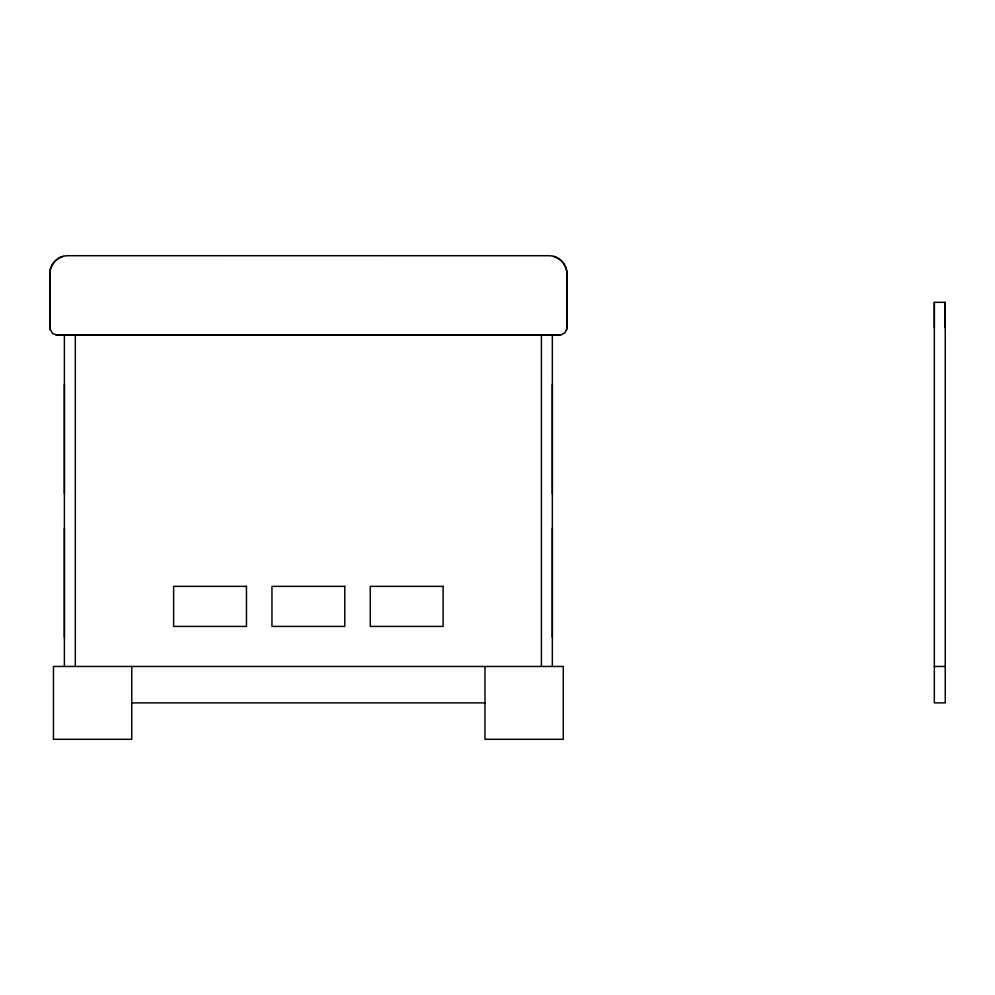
<?xml version="1.0" encoding="UTF-8"?>
<svg xmlns="http://www.w3.org/2000/svg" width="995" height="995" viewBox="0 0 995 995"><rect width="100%" height="100%" fill="white"/><g stroke="black" fill="none" stroke-linecap="round" stroke-linejoin="round"><path stroke-width="1.49" d="M64.389 637.335L64.389 528.084M64.389 493.495L64.389 384.244M552.337 637.335L552.337 528.084M552.337 493.495L552.337 384.257M934.33 327.815L934.33 302.318L945.25 302.318L945.25 702.88L934.33 702.88L934.33 302.318M945.25 327.815L945.25 302.318M63.307 256.324C55.521 258.314 49.725 265.876 49.812 273.911L49.812 328.76L52.611 333.586L57.038 335.091L560.583 335.029L564.799 332.952L566.851 328.76L566.914 273.911C567.063 265.876 561.217 258.314 553.444 256.324M566.69 329.693L566.939 273.911A18.209 18.209 0 0 0 548.718 255.715L67.959 255.703A18.209 18.209 0 0 0 49.75 273.911L50.011 329.693M56.093 335.029L560.595 335.029M934.33 666.463L945.25 666.463M131.75 702.88L484.975 702.88M552.337 334.867L552.337 666.463M541.417 334.867L541.417 666.463M484.975 666.463L484.975 739.297L563.257 739.297L563.257 666.463L53.456 666.463L53.456 739.297L131.75 739.297L131.75 666.463M75.309 334.867L75.309 666.463M64.389 334.867L64.389 666.463M246.461 586.353L173.627 586.353L173.627 626.415L246.461 626.415L246.461 586.353M344.78 586.353L271.946 586.353L271.946 626.415L344.78 626.415L344.78 586.353M443.098 586.353L370.264 586.353L370.264 626.415L443.098 626.415L443.098 586.353"/></g></svg>
